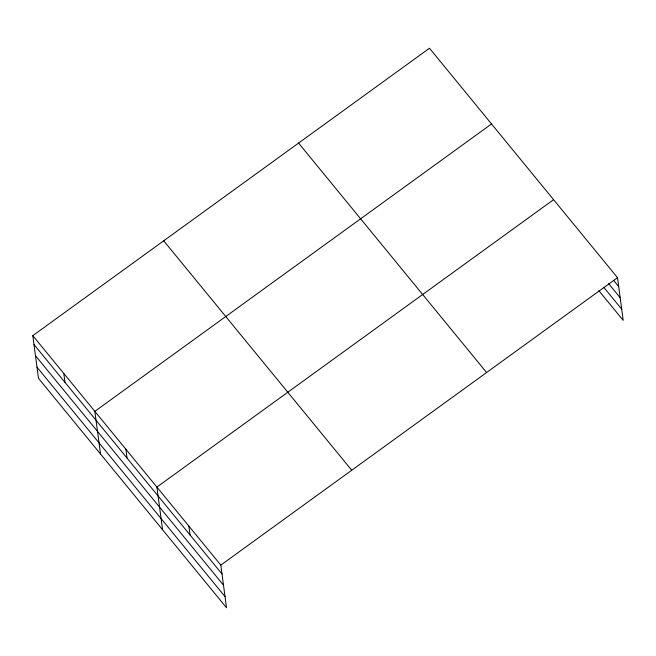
<?xml version="1.0" encoding="UTF-8"?>
<svg xmlns="http://www.w3.org/2000/svg" width="656" height="656" viewBox="0 0 656 656"><rect width="100%" height="100%" fill="white"/><g stroke="black" fill="none" stroke-linecap="round" stroke-linejoin="round"><path stroke-width="0.98" d="M32.8 335.642L220.826 565.087L226.517 607.768L38.491 378.323L32.8 335.642L429.483 48.232L617.509 277.677L623.2 320.358L598.903 290.715M491.533 123.951L94.849 411.361L100.54 454.042M553.574 199.67L156.899 487.08L162.59 529.753M220.826 565.087L617.509 277.677M613.581 280.342L618.69 286.582M608.67 283.687L620.182 297.726M603.815 287.369L621.716 309.214M298.578 143.082L486.604 372.526M163.705 240.801L351.731 470.245M33.989 344.548L222.015 573.992M35.473 355.691L223.499 585.136M37.007 367.18L225.033 596.624M188.862 526.079L190.051 534.984M125.87 449.221L127.059 458.126M63.821 373.502L65.01 382.407"/></g></svg>
